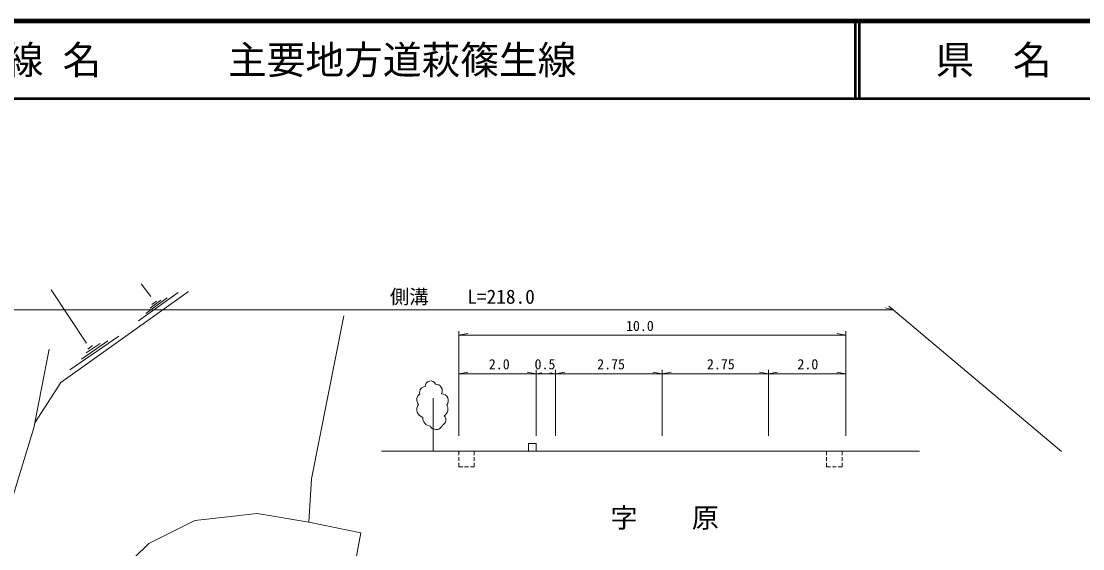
# Model space of a CAD drawing. Units: millimetres, scale not verified, with parts at other scales. Extents: x 40000 to 680000, y 20000 to 380000.
# Drawn here: x 190024 to 327148, y 311823 to 380000 of the extents above; entities that cross this region are included whole.
import ezdxf
from ezdxf.enums import TextEntityAlignment as Align

# ---------------------------------------------------------------- set-up
doc = ezdxf.new("R2010")
doc.units = ezdxf.units.MM
doc.header["$LTSCALE"] = 1000
for name, color, linetype, lineweight in [('M-BGD', 7, 'Continuous', 13), ('M-STR-HTXT', 7, 'Continuous', 13), ('M-TTL', 2, 'Continuous', 140), ('M-TTL-LINE', 7, 'Continuous', 50)]:
    doc.layers.add(name, color=color, linetype=linetype, lineweight=lineweight)
doc.layers.add('M-BMK-HTXT', color=7, linetype='Continuous')
doc.layers.add('M-TTL-TXT', color=7, linetype='Continuous')
doc.styles.add('ＭＳ ゴシック', font='')
doc.styles.get('ＭＳ ゴシック').set_extended_font_data('MS Gothic')

msp = doc.modelspace()

# ---------------------------------------------------------------- linework, layer by layer
at = {"layer": 'M-BGD'}
for p, q in [((206771, 344435), (205511, 346044)), ((198448, 338410), (193877, 345308)), ((195131, 333291), (211624, 345063)), ((205192, 341297), (210281, 344957)), ((208893, 344256), (206130, 342235)), ((206659, 342914), (208061, 343955)), ((207488, 343812), (206908, 343388)), ((227512, 320861), (231693, 341908)), ((196306, 334930), (202640, 339307)), ((246553, 326433), (246553, 339933)), ((246553, 339433), (247735, 339641)), ((296553, 339433), (246553, 339433)), ((296553, 339433), (295371, 339641)), ((296553, 326433), (296553, 339933)), ((191636, 327447), (193650, 337626)), ((201196, 338677), (197831, 336335)), ((198434, 337162), (200242, 338368)), ((199247, 338102), (198616, 337639)), ((246553, 334433), (247735, 334641)), ((256553, 334433), (255371, 334641)), ((256553, 326433), (256553, 334933)), ((259053, 326433), (259053, 334933)), ((259053, 334433), (260235, 334641)), ((272803, 334433), (271621, 334641)), ((272803, 326433), (272803, 334933)), ((272803, 334433), (273985, 334641)), ((286553, 334433), (285371, 334641)), ((286553, 326433), (286553, 334933)), ((286553, 334433), (287735, 334641)), ((296553, 334433), (295371, 334641)), ((296553, 326433), (296553, 334933)), ((191761, 328081), (195131, 333291)), ((256553, 334433), (246553, 334433)), ((256553, 334433), (257292, 334563)), ((259053, 334433), (256553, 334433)), ((259053, 334433), (258314, 334563)), ((272803, 334433), (259053, 334433)), ((286553, 334433), (272803, 334433)), ((296553, 334433), (286553, 334433)), ((243255, 331274), (243255, 324433)), ((187201, 313052), (191636, 327447)), ((256553, 325433), (255553, 325433)), ((255553, 325433), (255553, 324433)), ((256553, 324433), (256553, 325433)), ((246553, 324433), (236553, 324433)), ((256553, 324433), (246553, 324433)), ((246553, 324433), (246553, 323933)), ((246553, 323683), (246553, 323183)), ((248553, 324433), (248553, 323933)), ((248553, 323683), (248553, 323183)), ((259053, 324433), (256553, 324433)), ((272803, 324433), (259053, 324433)), ((286553, 324433), (272803, 324433)), ((294053, 324433), (286553, 324433)), ((294053, 324433), (294053, 323933)), ((296053, 324433), (294053, 324433)), ((294053, 323683), (294053, 323183)), ((296053, 324433), (296053, 323933)), ((306053, 324433), (296053, 324433)), ((296053, 323683), (296053, 323183)), ((246553, 322933), (246553, 322433)), ((247053, 322433), (246553, 322433)), ((247803, 322433), (247303, 322433)), ((248553, 322433), (248053, 322433)), ((248553, 322933), (248553, 322433)), ((294053, 322933), (294053, 322433)), ((294553, 322433), (294053, 322433)), ((295303, 322433), (294803, 322433)), ((296053, 322433), (295553, 322433)), ((296053, 322933), (296053, 322433)), ((227162, 315243), (227512, 320861)), ((206525, 312496), (212441, 315475)), ((212441, 315475), (220516, 316400)), ((220516, 316400), (227162, 315243)), ((227162, 315243), (233891, 313898)), ((233891, 313898), (226938, 276789)), ((201912, 308065), (206525, 312496))]:
    msp.add_line(p, q, dxfattribs=at)
for centre, radius, start, end in [((242907, 332813), 699, 23.86121, 182.88767), ((242088, 331083), 970, 126.63899, 217.86546), ((242203, 332057), 721, 89.44285, 195.70305), ((243572, 332251), 845, 332.56583, 91.75654), ((244322, 330981), 880, 318.94209, 90.00115), ((242212, 329853), 1093, 144.53848, 253.93458), ((244139, 329873), 999, 301.34861, 32.04092), ((242945, 328714), 1039, 175.08987, 266.04304), ((243641, 328062), 825, 242.15812, 341.83886), ((244155, 328487), 733, 291.60271, 46.62624), ((243274, 327737), 405, 188.45481, 267.39455)]:
    msp.add_arc(centre, radius, start, end, dxfattribs=at)
at = {"layer": 'M-STR-HTXT'}
for p, q in [((302668, 342711), (301668, 342961)), ((324382, 324392), (302105, 343186)), ((181849, 342711), (302668, 342711))]:
    msp.add_line(p, q, dxfattribs=at)
at = {"layer": 'M-TTL'}
msp.add_line((680000, 380000), (40000, 380000), dxfattribs=at)
at = {"layer": 'M-TTL-LINE'}
for p, q in [((297750, 380000), (297750, 370000)), ((298250, 380000), (298250, 370000)), ((40000, 370000), (680000, 370000))]:
    msp.add_line(p, q, dxfattribs=at)

# ---------------------------------------------------------------- texts
at = {"layer": 'M-BGD', "style": 'ＭＳ ゴシック'}
for s, p in [('10.0', (268141, 339571)), ('2.0', (250429, 334620)), ('0.5', (256333, 334620)), ('2.75', (264425, 334620)), ('2.75', (278600, 334620)), ('2.0', (290292, 334620))]:
    msp.add_text(s, height=1320, dxfattribs=at).set_placement(p, align=Align.BOTTOM_LEFT)
at = {"layer": 'M-BMK-HTXT', "style": 'ＭＳ ゴシック'}
msp.add_text('字\u3000\u3000原', height=2566, dxfattribs=at).set_placement((266146, 313781), align=Align.BOTTOM_LEFT)
at = {"layer": 'M-STR-HTXT', "style": 'ＭＳ ゴシック'}
msp.add_text('側溝\u3000\u3000L=218.0', height=1833, dxfattribs=at).set_placement((237642, 342935), align=Align.BOTTOM_LEFT)
at = {"layer": 'M-TTL-TXT', "style": 'ＭＳ ゴシック'}
for s, p in [('路 線 名', (180380, 375000)), ('主要地方道萩篠生線', (216734, 375000))]:
    msp.add_text(s, height=3666, dxfattribs=at).set_placement(p, align=Align.MIDDLE_LEFT)
msp.add_text('県\u3000名', height=3666, dxfattribs=at).set_placement((315625, 375000), align=Align.MIDDLE_CENTER)

doc.saveas('drawing.dxf')
